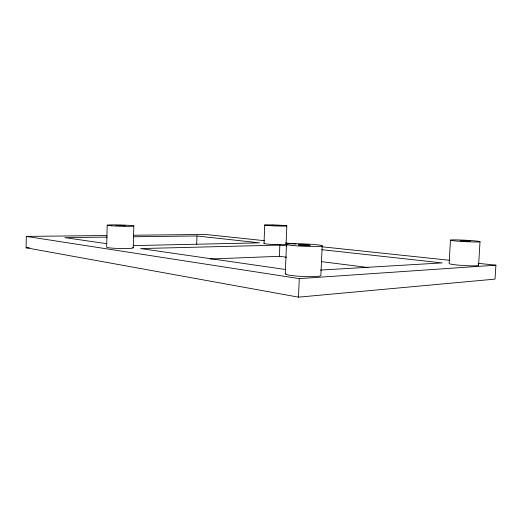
<?xml version="1.0" encoding="UTF-8"?>
<svg xmlns="http://www.w3.org/2000/svg" width="522" height="522" viewBox="0 0 522 522"><rect width="100%" height="100%" fill="white"/><g stroke="black" fill="none" stroke-linecap="round" stroke-linejoin="round"><path stroke-width="0.78" d="M478.093 263.297L495.9 265.183L495.045 279.126L298.486 297.155L26.1 247.78L26.289 236.401L106.873 235.52M107.186 225.223L106.658 247.18A13.311 1.024 1.4 0 0 122.109 248.55A13.311 1.024 1.4 0 0 132.634 247.48M133.254 247.761L133.834 225.954M196.677 244.329L196.951 235.97L133.358 236.773M264.008 243.382L264.726 225.028M286.65 257.229L279.4 256.309L279.857 245.079L140.64 248.576L285.638 269.522M286.082 244.296L286.846 225.902M285.26 273.782L286.48 244.342M298.486 297.155L299.282 278.611L495.9 265.183M322.191 245.81L320.867 275.355A17.833 1.879 2.7 0 1 301.057 276.392A17.833 1.879 2.7 0 1 285.893 273.332M450.46 240.127L449.135 263.447A14.773 1.142 3.5 0 0 465.265 265.62A14.773 1.142 3.5 0 0 478.165 264.98M478.602 265.307L480.012 241.699A14.805 0.711 3 0 0 458.035 239.931A14.805 0.711 3 0 0 457.631 241.151A14.805 0.711 3 0 0 480.012 241.699M320.43 270.089L442.134 262.905L321.839 249.692M210.242 259.01L279.4 256.309M26.1 247.78L29.356 247.715M133.162 245.601L259.512 242.847L196.951 235.97M107.271 237.099L64.872 237.634L106.527 243.65M133.73 235.226L205.361 234.443L264.439 240.694M285.482 242.919L296 244.035M321.898 246.775L449.768 260.302M279.857 245.079L287.126 245.875M321.298 261.607L368.03 267.512M26.289 236.401L299.282 278.611M285.73 244.087A11.053 0.731 2.3 0 1 274.813 244.57A11.053 0.731 2.3 0 1 264.478 243.213M124.993 225.713L116.112 225.471L124.993 225.713M470.081 241.171L460.228 240.649L470.081 241.171M279.459 225.608L272.086 225.321L279.459 225.608M283.674 225.458L281.423 225.295A11.073 0.457 2.2 0 0 264.908 224.969A11.073 0.457 2.2 0 0 277.613 225.993A11.073 0.457 2.2 0 0 285.397 225.621L283.674 225.458M292.242 245.457A17.878 1.174 2.4 0 0 321.774 246.103A17.878 1.174 2.4 0 0 299.008 243.754A17.878 1.174 2.4 0 0 292.242 245.457M300.209 245.19A5.957 0.391 2.4 0 0 310.094 245.418A5.957 0.391 2.4 0 0 302.616 244.629A5.957 0.391 2.4 0 0 300.209 245.19M111.578 225.817A13.337 0.639 1.7 0 0 133.554 226.111A13.337 0.639 1.7 0 0 116.426 224.878A13.337 0.639 1.7 0 0 111.578 225.817"/></g></svg>
